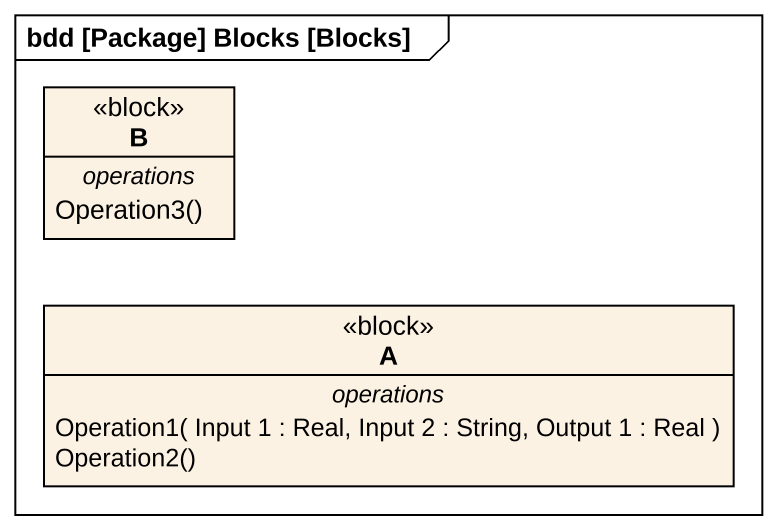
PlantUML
@startuml
mainframe bdd [Package] Blocks [Blocks]
hide circle
hide empty members
class B <<block>> {
  -- operations --
  Operation3()
}
class A <<block>> {
  -- operations --
  Operation1( Input 1 : Real, Input 2 : String, Output 1 : Real )
  Operation2()
}
@enduml
